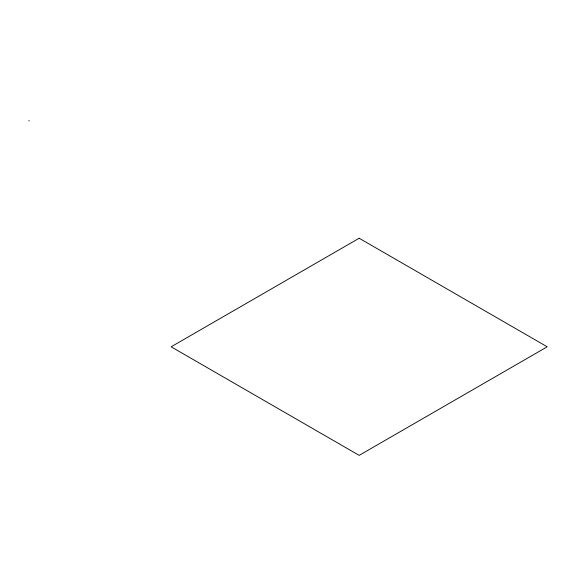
<?xml version="1.0" encoding="UTF-8"?>
<svg xmlns="http://www.w3.org/2000/svg" width="576" height="576" viewBox="0 0 576 576"><rect width="100%" height="100%" fill="white"/><g stroke="black" fill="none" stroke-linecap="round" stroke-linejoin="round"><path stroke-width="0.86" d="M28.8 120.636L29.318 120.938M359.165 238.241L171.137 346.802L359.165 455.364L547.2 346.802L359.165 238.241"/></g></svg>
